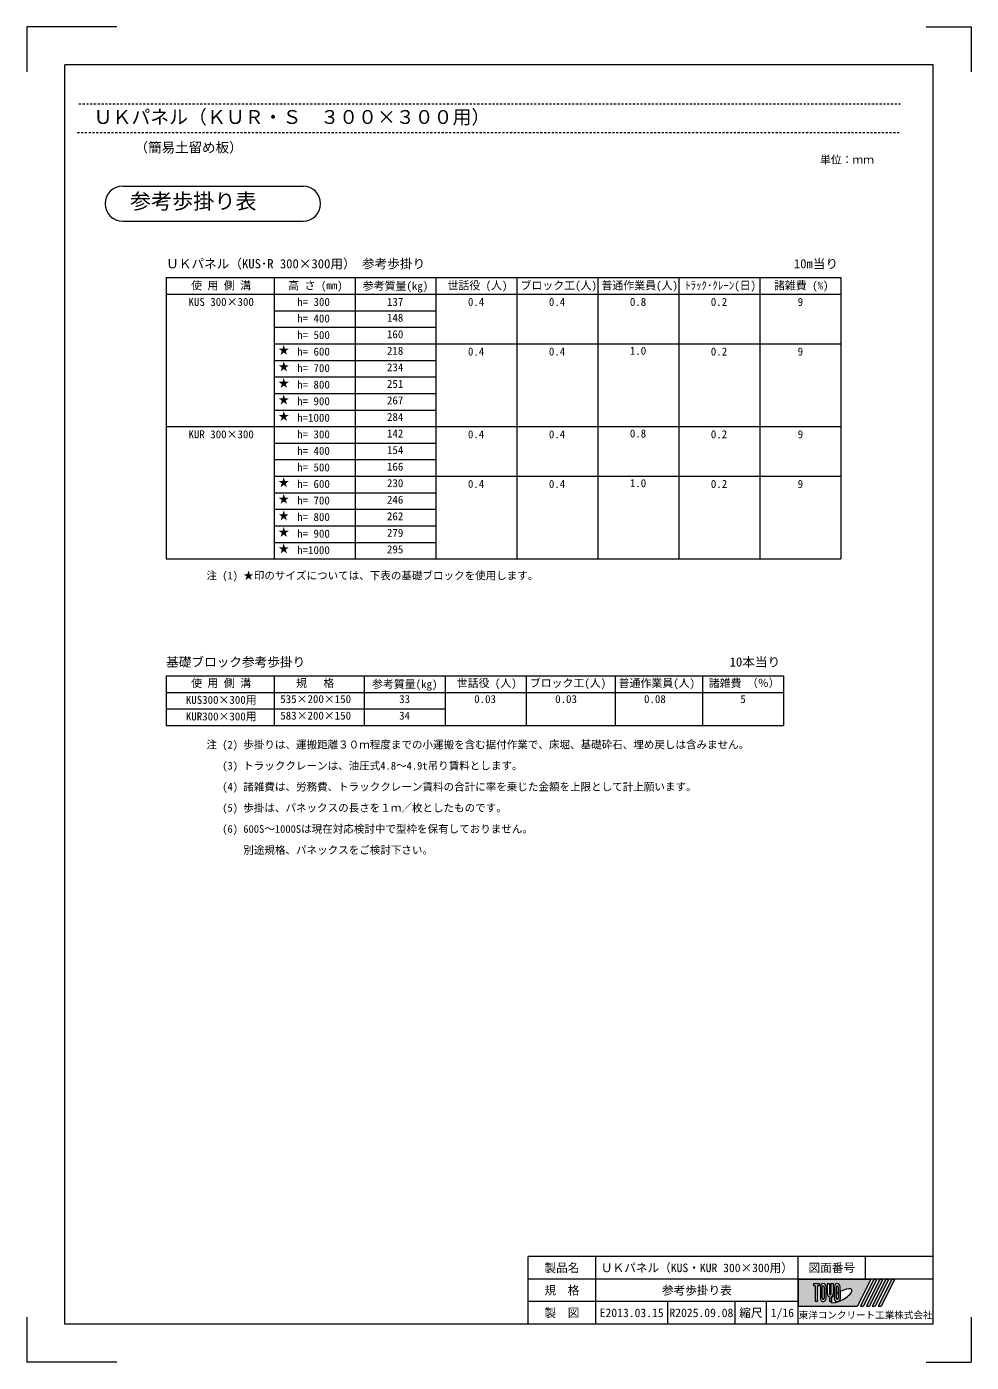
# Model space of a CAD drawing. Units: millimetres at full size; details may follow other scales. Extents: x 775 to 11990, y -20722 to -13297.
# Drawn here: x 8630 to 11990, y -19992 to -15240 of the extents above; entities that cross this region are included whole.
import ezdxf
from ezdxf.enums import TextEntityAlignment as Align

# ---------------------------------------------------------------- set-up
doc = ezdxf.new("R2010")
doc.units = ezdxf.units.MM
doc.header["$LTSCALE"] = 10
doc.linetypes.add('USER1', pattern=[1.35, 0.75, -0.6])
for name, color, linetype, lineweight in [('0_2', 7, 'Continuous', 13), ('Defpoints_3', 8, 'Continuous', 0), ('図枠', 7, 'Continuous', 5), ('枠', 5, 'Continuous', 5), ('補助線', 4, 'Continuous', 5)]:
    doc.layers.add(name, color=color, linetype=linetype, lineweight=lineweight)
doc.styles.add('ＭＳ ゴシック', font='')
doc.styles.get('ＭＳ ゴシック').set_extended_font_data('MS Gothic')

msp = doc.modelspace()

# ---------------------------------------------------------------- hatches: boundary and pattern name
at = {"layer": '枠'}
h = msp.add_hatch(color=7, dxfattribs=at)
h.paths.add_polyline_path([(11374.29, -19696.41), (11374.29, -19792.41), (11585.49, -19792.41), (11633.49, -19696.41)])
edge = h.paths.add_edge_path(flags=16)
edge.add_ellipse((11527.63, -19755.51), major_axis=(37.61, 21.05), ratio=0.3471473, start_angle=-144.31122, end_angle=72.1899, ccw=False)
edge.add_ellipse((11513.7, -19764.6), major_axis=(0, 12.8), ratio=0.8463541, start_angle=-160.70346, end_angle=-90)
edge.add_line((11524.53, -19764.6), (11524.53, -19740.2))
edge = h.paths.add_edge_path(flags=16)
edge.add_ellipse((11513.7, -19724.23), major_axis=(0, 11.82), ratio=0.8463541, start_angle=-90, end_angle=90, ccw=False)
edge.add_line((11523.7, -19724.23), (11523.7, -19764.6))
edge.add_ellipse((11513.7, -19764.6), major_axis=(0, 11.82), ratio=0.8463541, start_angle=90, end_angle=-90, ccw=False)
edge.add_line((11503.7, -19764.6), (11503.7, -19724.23))
edge = h.paths.add_edge_path(flags=16)
edge.add_line((11517.03, -19724.23), (11517.03, -19764.6))
edge.add_ellipse((11513.7, -19764.6), major_axis=(0, 3.94), ratio=0.846354, start_angle=90, end_angle=-90, ccw=False)
edge.add_line((11510.37, -19764.6), (11510.37, -19724.23))
edge.add_ellipse((11513.7, -19724.23), major_axis=(0, 3.94), ratio=0.846354, start_angle=-90, end_angle=90, ccw=False)
edge = h.paths.add_edge_path(flags=16)
edge.add_line((11516.2, -19744.86), (11516.2, -19764.6))
edge.add_ellipse((11513.7, -19764.6), major_axis=(0, 2.95), ratio=0.8463542, start_angle=90, end_angle=-90, ccw=False)
edge.add_line((11511.2, -19764.6), (11511.2, -19748.09))
edge.add_ellipse((11527.63, -19755.51), major_axis=(37.61, 21.05), ratio=0.3471473, start_angle=107.79174, end_angle=126.47132, ccw=False)
edge = h.paths.add_edge_path(flags=16)
edge.add_line((11498.7, -19712.41), (11498.7, -19748.6))
edge.add_ellipse((11488.7, -19748.6), major_axis=(0, 11.82), ratio=0.8463541, start_angle=-163.34117, end_angle=-90, ccw=False)
edge.add_line((11492.03, -19759.74), (11492.03, -19776.41))
edge.add_line((11492.03, -19776.41), (11485.37, -19776.41))
edge.add_line((11485.37, -19776.41), (11485.37, -19759.74))
edge.add_ellipse((11488.7, -19748.6), major_axis=(0, 11.82), ratio=0.8463541, start_angle=90, end_angle=163.34117, ccw=False)
edge.add_line((11478.7, -19748.6), (11478.7, -19712.41))
edge.add_line((11478.7, -19712.41), (11485.37, -19712.41))
edge.add_line((11485.37, -19712.41), (11485.37, -19748.6))
edge.add_ellipse((11488.7, -19748.6), major_axis=(0, 3.94), ratio=0.846354, start_angle=90, end_angle=-90)
edge.add_line((11492.03, -19748.6), (11492.03, -19712.41))
edge.add_line((11492.03, -19712.41), (11498.7, -19712.41))
edge = h.paths.add_edge_path(flags=16)
edge.add_line((11502.87, -19754.41), (11502.87, -19764.6))
edge.add_ellipse((11513.7, -19764.6), major_axis=(0, 12.8), ratio=0.8463541, start_angle=90, end_angle=-171.54427)
edge.add_ellipse((11527.63, -19755.51), major_axis=(37.61, 21.05), ratio=0.3471473, start_angle=-178.64954, end_angle=-148.29244, ccw=False)
edge.add_line((11490.6, -19777.4), (11492.87, -19777.4))
edge.add_line((11492.87, -19777.4), (11492.87, -19764.92))
edge.add_ellipse((11527.63, -19755.51), major_axis=(37.61, 21.05), ratio=0.3471473, start_angle=148.21912, end_angle=165.90812, ccw=False)
edge = h.paths.add_edge_path(flags=16)
edge.add_ellipse((11463.7, -19724.23), major_axis=(0, 11.82), ratio=0.8463541, start_angle=-90, end_angle=90, ccw=False)
edge.add_line((11473.7, -19724.23), (11473.7, -19764.6))
edge.add_ellipse((11463.7, -19764.6), major_axis=(0, 11.82), ratio=0.8463541, start_angle=90, end_angle=-90, ccw=False)
edge.add_line((11453.7, -19764.6), (11453.7, -19724.23))
edge = h.paths.add_edge_path(flags=16)
edge.add_line((11467.03, -19724.23), (11467.03, -19764.6))
edge.add_ellipse((11463.7, -19764.6), major_axis=(0, 3.94), ratio=0.846354, start_angle=90, end_angle=-90, ccw=False)
edge.add_line((11460.37, -19764.6), (11460.37, -19724.23))
edge.add_ellipse((11463.7, -19724.23), major_axis=(0, 3.94), ratio=0.846354, start_angle=-90, end_angle=90, ccw=False)
h.paths.add_polyline_path([(11448.7, -19712.41), (11448.7, -19720.29), (11442.03, -19720.29), (11442.03, -19776.41), (11435.37, -19776.41), (11435.37, -19720.29), (11428.7, -19720.29), (11428.7, -19712.41)], flags=16)
for points in [[(11596.05, -19792.41), (11606.61, -19792.41), (11654.61, -19696.41), (11644.05, -19696.41)], [(11675.73, -19696.41), (11665.17, -19696.41), (11617.17, -19792.41), (11627.73, -19792.41)], [(11696.85, -19696.41), (11686.29, -19696.41), (11638.29, -19792.41), (11648.85, -19792.41)], [(11717.97, -19696.41), (11707.41, -19696.41), (11659.41, -19792.41), (11669.97, -19792.41)]]:
    msp.add_hatch(color=7, dxfattribs=at).paths.add_polyline_path(points)

# ---------------------------------------------------------------- linework, layer by layer
at = {"layer": 'Defpoints_3', "color": 7, "lineweight": 13}
for p, q in [((8630.29, -15240.41), (8630.29, -15400.41)), ((8950.29, -15240.41), (8630.29, -15240.41)), ((11830.29, -15240.41), (11990.29, -15240.41)), ((11990.29, -15240.41), (11990.29, -15400.41)), ((8630.29, -19832.41), (8630.29, -19992.41)), ((11990.29, -19832.41), (11990.29, -19992.41)), ((8950.29, -19992.41), (8630.29, -19992.41)), ((11830.29, -19992.41), (11990.29, -19992.41))]:
    msp.add_line(p, q, dxfattribs=at)
at = {"layer": '図枠', "lineweight": 9}
for p, q in [((8971.7, -15807.83), (9613.32, -15807.83)), ((8971.7, -15932.83), (9613.32, -15932.83))]:
    msp.add_line(p, q, dxfattribs=at)
at = {"layer": '図枠', "lineweight": 15}
for p, q in [((9126.15, -16133.14), (9126.15, -17134.1)), ((9126.15, -16133.14), (9510.15, -16133.14)), ((9510.15, -16133.14), (9510.15, -17134.1)), ((9510.15, -16133.14), (9798.15, -16133.14)), ((9798.15, -16133.14), (9798.15, -17134.1)), ((9798.15, -16133.14), (10086.15, -16133.14)), ((10086.15, -16133.14), (10086.15, -17134.1)), ((10086.15, -16133.14), (10374.15, -16133.14)), ((10374.15, -16133.14), (10374.15, -17134.1)), ((10374.15, -16133.14), (10662.15, -16133.14)), ((10662.15, -16133.14), (10662.15, -17134.1)), ((10662.15, -16133.14), (10950.15, -16133.14)), ((10950.15, -16133.14), (10950.15, -17134.1)), ((10950.15, -16133.14), (11238.15, -16133.14)), ((11238.15, -16133.14), (11238.15, -17134.1)), ((11238.15, -16133.14), (11526.15, -16133.14)), ((11526.15, -16133.14), (11526.15, -17134.1)), ((9126.15, -16192.02), (11526.15, -16192.02)), ((9510.15, -16250.9), (10086.15, -16250.9)), ((9510.15, -16309.78), (10086.15, -16309.78)), ((9510.15, -16368.66), (11526.15, -16368.66)), ((9510.15, -16427.54), (10086.15, -16427.54)), ((9510.15, -16427.54), (10086.15, -16427.54)), ((9510.15, -16486.42), (10086.15, -16486.42)), ((9510.15, -16545.3), (10086.15, -16545.3)), ((9510.15, -16604.18), (10086.15, -16604.18)), ((9126.15, -16663.06), (11526.15, -16663.06)), ((9510.15, -16721.94), (10086.15, -16721.94)), ((9510.15, -16780.82), (10086.15, -16780.82)), ((9510.15, -16839.7), (11526.15, -16839.7)), ((9510.15, -16898.58), (10086.15, -16898.58)), ((9510.15, -16957.46), (10086.15, -16957.46)), ((9510.15, -17016.34), (10086.15, -17016.34)), ((9510.15, -17075.22), (10086.15, -17075.22)), ((9126.15, -17134.1), (11526.15, -17134.1)), ((9126.15, -17550.09), (9126.15, -17726.73)), ((9126.15, -17550.09), (9510.15, -17550.09)), ((9510.15, -17550.09), (9510.15, -17726.73)), ((9510.15, -17550.09), (9830.95, -17550.09)), ((9830.95, -17550.09), (9830.95, -17726.73)), ((9830.95, -17550.09), (10118.94, -17550.09)), ((10118.94, -17550.09), (10118.94, -17726.73)), ((10118.94, -17550.09), (10406.94, -17550.09)), ((10406.94, -17550.09), (10406.94, -17726.73)), ((10406.94, -17550.09), (10723.01, -17550.09)), ((10723.01, -17550.09), (10723.01, -17726.73)), ((10723.01, -17550.09), (11034.05, -17550.09)), ((11034.05, -17550.09), (11034.05, -17726.73)), ((11034.05, -17550.09), (11322.06, -17550.09)), ((11322.06, -17550.09), (11322.06, -17726.73)), ((9126.15, -17608.97), (11322.06, -17608.97)), ((9126.15, -17667.85), (10118.94, -17667.85)), ((9126.15, -17726.73), (11322.06, -17726.73))]:
    msp.add_line(p, q, dxfattribs=at)
at = {"layer": '図枠', "lineweight": 9}
for centre, start, end in [((8971.7, -15870.33), 90, 270), ((9613.32, -15870.33), 270, 90)]:
    msp.add_arc(centre, 62.5, start, end, dxfattribs=at)
at = {"layer": '枠', "lineweight": 13}
for p, q in [((11854.29, -15376.41), (8766.29, -15376.41)), ((8766.29, -19856.41), (8766.29, -15376.41)), ((11854.29, -19856.41), (11854.29, -15376.41)), ((11854.29, -19616.41), (10414.29, -19616.41)), ((10414.29, -19856.41), (10414.29, -19616.41)), ((10654.29, -19856.41), (10654.29, -19616.41)), ((11374.29, -19856.41), (11374.29, -19616.41)), ((11614.29, -19696.41), (11614.29, -19616.41)), ((11854.29, -19696.41), (10414.29, -19696.41)), ((11374.29, -19776.41), (10414.29, -19776.41)), ((10910.29, -19856.41), (10910.29, -19776.41)), ((11150.29, -19856.41), (11150.29, -19776.41)), ((11262.29, -19856.41), (11262.29, -19776.41)), ((11854.29, -19856.41), (8766.29, -19856.41))]:
    msp.add_line(p, q, dxfattribs=at)
at = {"layer": '枠', "linetype": 'USER1'}
for p, q in [((11739.07, -15516.52), (8810.18, -15516.52)), ((8810.18, -15617.09), (11739.07, -15617.09))]:
    msp.add_line(p, q, dxfattribs=at)
at = {"layer": '枠'}
for p, q in [((11374.29, -19696.41), (11633.49, -19696.41)), ((11374.29, -19696.41), (11374.29, -19792.41)), ((11428.7, -19712.41), (11448.7, -19712.41)), ((11428.7, -19712.41), (11428.7, -19720.29)), ((11435.37, -19720.29), (11428.7, -19720.29)), ((11435.37, -19720.29), (11435.37, -19776.41)), ((11448.7, -19720.29), (11442.03, -19720.29)), ((11442.03, -19720.29), (11442.03, -19776.41)), ((11448.7, -19712.41), (11448.7, -19720.29)), ((11478.7, -19748.6), (11478.7, -19712.41)), ((11478.7, -19712.41), (11485.37, -19712.41)), ((11485.37, -19712.41), (11485.37, -19748.6)), ((11492.03, -19748.6), (11492.03, -19712.41)), ((11492.03, -19712.41), (11498.7, -19712.41)), ((11498.7, -19712.41), (11498.7, -19748.6)), ((11633.49, -19696.41), (11585.49, -19792.41)), ((11644.05, -19696.41), (11596.05, -19792.41)), ((11654.61, -19696.41), (11606.61, -19792.41)), ((11665.17, -19696.41), (11617.17, -19792.41)), ((11675.73, -19696.41), (11627.73, -19792.41)), ((11686.29, -19696.41), (11638.29, -19792.41)), ((11644.05, -19696.41), (11654.61, -19696.41)), ((11696.85, -19696.41), (11648.85, -19792.41)), ((11707.41, -19696.41), (11659.41, -19792.41)), ((11665.17, -19696.41), (11675.73, -19696.41)), ((11717.97, -19696.41), (11669.97, -19792.41)), ((11686.29, -19696.41), (11696.85, -19696.41)), ((11707.41, -19696.41), (11717.97, -19696.41)), ((11453.7, -19724.23), (11453.7, -19764.6)), ((11460.37, -19764.6), (11460.37, -19724.23)), ((11467.03, -19724.23), (11467.03, -19764.6)), ((11473.7, -19764.6), (11473.7, -19724.23)), ((11485.37, -19759.74), (11485.37, -19776.41)), ((11492.03, -19759.74), (11492.03, -19776.41)), ((11492.87, -19764.92), (11492.87, -19777.4)), ((11502.87, -19754.41), (11502.87, -19764.6)), ((11503.7, -19724.23), (11503.7, -19764.6)), ((11510.37, -19764.6), (11510.37, -19724.23)), ((11511.2, -19764.6), (11511.2, -19748.09)), ((11516.2, -19744.86), (11516.2, -19764.6)), ((11517.03, -19724.23), (11517.03, -19764.6)), ((11523.7, -19764.6), (11523.7, -19724.23)), ((11524.53, -19764.6), (11524.53, -19740.2)), ((11374.29, -19792.41), (11585.49, -19792.41)), ((11442.03, -19776.41), (11435.37, -19776.41)), ((11492.03, -19776.41), (11485.37, -19776.41)), ((11490.6, -19777.4), (11492.87, -19777.4)), ((11596.05, -19792.41), (11606.61, -19792.41)), ((11617.17, -19792.41), (11627.73, -19792.41)), ((11638.29, -19792.41), (11648.85, -19792.41)), ((11659.41, -19792.41), (11669.97, -19792.41))]:
    msp.add_line(p, q, dxfattribs=at)
for centre, major_axis, ratio, start_param, end_param in [((11463.7, -19724.23), (0, 11.82), 0.846354, 4.712389, 7.8539816), ((11463.7, -19724.23), (0, 3.94), 0.846354, 4.712389, 7.8539816), ((11513.7, -19724.23), (0, 11.82), 0.846354, 4.712389, 7.8539816), ((11513.7, -19724.23), (0, 3.94), 0.846354, 4.712389, 7.8539816), ((11463.7, -19764.6), (0, 11.82), 0.846354, 1.5707963, 4.712389), ((11463.7, -19764.6), (0, 3.94), 0.846354, 1.5707963, 4.712389), ((11488.7, -19748.6), (0, 11.82), 0.846354, 1.5707963, 2.8017557), ((11488.7, -19748.6), (0, 3.94), 0.846354, 1.5707963, 4.712389), ((11488.7, -19748.6), (0, 11.82), 0.846354, 3.4814296, 4.712389), ((11527.63, -19755.51), (37.61, 21.05), 0.347147, 2.0815197, 2.5155126), ((11513.7, -19764.6), (0, 12.8), 0.846354, 1.5707963, 3.3154679), ((11513.7, -19764.6), (0, 11.82), 0.846354, 1.5707963, 4.712389), ((11513.7, -19764.6), (0, 3.94), 0.846354, 1.5707963, 4.712389), ((11527.63, -19755.51), (37.61, 21.05), 0.347147, 1.6817405, 1.8219833), ((11513.7, -19764.6), (0, 2.95), 0.846354, 1.5707963, 4.712389), ((11527.63, -19755.51), (37.61, 21.05), 0.347147, 4.2621853, 7.7429163), ((11513.7, -19764.6), (0, 12.8), 0.846354, 3.5338438, 4.712389), ((11527.63, -19755.51), (37.61, 21.05), 0.347147, 3.2093975, 4.2004451)]:
    msp.add_ellipse(centre, major_axis=major_axis, ratio=ratio, start_param=start_param, end_param=end_param, dxfattribs=at)
at = {"layer": '補助線', "color": 8, "lineweight": 13}
msp.add_line((11374.29, -19856.41), (11150.29, -19856.41), dxfattribs=at)

# ---------------------------------------------------------------- texts
at = {"layer": '0_2', "style": 'ＭＳ ゴシック'}
for s, height, p in [('ＵＫパネル（ＫＵＲ・Ｓ\u3000３００×３００用）', 49.27, (8868.19, -15601.09)), ('（簡易土留め板）', 35.19, (9014.1, -15698.22)), ('単位：ｍｍ', 28.15, (11452.38, -15736.03)), ('参考歩掛り表', 54.99, (8997.66, -15905.21)), ('ＵＫパネル（KUS･R 300×300用） 参考歩掛り', 32.99, (9126.15, -16110.14)), ('10m当り', 32.99, (11359.27, -16110.14)), ('使 用 側 溝', 28.48, (9215.03, -16183.85)), ('高 さ (mm)', 28.48, (9560.4, -16183.85)), ('世話役 (人)', 28.48, (10127.02, -16183.85)), ('ブロック工(人)', 28.48, (10386.9, -16183.85)), ('普通作業員(人)', 28.48, (10674.9, -16183.85)), ('ﾄﾗｯｸ･ｸﾚｰﾝ(日)', 28.48, (10972.28, -16183.85)), ('諸雑費 (%)', 28.48, (11288.4, -16183.85)), ('h= 300', 28.48, (9592.28, -16242.33)), ('KUS 300×300', 28.48, (9205.66, -16242.33)), ('137', 28.48, (9911.78, -16242.33)), ('0.4', 28.48, (10199.78, -16242.33)), ('0.4', 28.48, (10487.78, -16242.33)), ('0.8', 28.48, (10775.78, -16242.33)), ('0.2', 28.48, (11063.78, -16242.33)), ('9', 28.48, (11372.78, -16242.33)), ('h= 400', 28.48, (9592.28, -16301.21)), ('148', 28.48, (9911.78, -16298.4)), ('h= 500', 28.48, (9592.28, -16360.09)), ('160', 28.48, (9911.78, -16357.28)), ('★', 28.48, (9525.21, -16413.95)), ('h= 600', 28.48, (9592.28, -16418.97)), ('218', 28.48, (9911.78, -16416.16)), ('0.4', 28.48, (10199.78, -16418.97)), ('0.4', 28.48, (10487.78, -16418.97)), ('1.0', 28.48, (10775.78, -16416.16)), ('0.2', 28.48, (11063.78, -16418.97)), ('9', 28.48, (11372.78, -16418.97)), ('★', 28.48, (9525.21, -16472.83)), ('h= 700', 28.48, (9592.28, -16477.85)), ('234', 28.48, (9911.78, -16475.04)), ('★', 28.48, (9525.21, -16531.71)), ('h= 800', 28.48, (9592.28, -16536.73)), ('251', 28.48, (9911.78, -16533.92)), ('★', 28.48, (9525.21, -16590.59)), ('h= 900', 28.48, (9592.28, -16595.61)), ('267', 28.48, (9911.78, -16592.8)), ('★', 28.48, (9525.21, -16649.47)), ('h=1000', 28.48, (9592.28, -16654.49)), ('284', 28.48, (9911.78, -16651.68)), ('KUR 300×300', 28.48, (9205.66, -16713.37)), ('h= 300', 28.48, (9592.28, -16713.37)), ('142', 28.48, (9911.78, -16710.56)), ('0.4', 28.48, (10199.78, -16713.37)), ('0.4', 28.48, (10487.78, -16713.37)), ('0.8', 28.48, (10775.78, -16710.56)), ('0.2', 28.48, (11063.78, -16713.37)), ('9', 28.48, (11372.78, -16713.37)), ('h= 400', 28.48, (9592.28, -16772.25)), ('154', 28.48, (9911.78, -16769.44)), ('h= 500', 28.48, (9592.28, -16831.13)), ('166', 28.48, (9911.78, -16828.32)), ('★', 28.48, (9525.21, -16884.99)), ('h= 600', 28.48, (9592.28, -16890.01)), ('230', 28.48, (9911.78, -16887.2)), ('0.4', 28.48, (10199.78, -16890.01)), ('0.4', 28.48, (10487.78, -16890.01)), ('1.0', 28.48, (10775.78, -16887.2)), ('0.2', 28.48, (11063.78, -16890.01)), ('9', 28.48, (11372.78, -16890.01)), ('★', 28.48, (9525.21, -16943.87)), ('h= 700', 28.48, (9592.28, -16948.89)), ('246', 28.48, (9911.78, -16946.08)), ('★', 28.48, (9525.21, -17002.75)), ('h= 800', 28.48, (9592.28, -17007.77)), ('262', 28.48, (9911.78, -17004.96)), ('★', 28.48, (9525.21, -17061.63)), ('h= 900', 28.48, (9592.28, -17066.65)), ('279', 28.48, (9911.78, -17063.84)), ('★', 28.48, (9525.21, -17120.51)), ('h=1000', 28.48, (9592.28, -17125.53)), ('295', 28.48, (9911.78, -17122.72)), ('注 (1) ★印のサイズについては、下表の基礎ブロックを使用します。', 27.49, (9269.59, -17215.25)), ('基礎ブロック参考歩掛り', 32.99, (9126.15, -17527.09)), ('10本当り', 32.99, (11130.8, -17527.09)), ('使 用 側 溝', 28.48, (9215.03, -17598.47)), ('規   格', 28.48, (9588.53, -17598.47)), ('世話役 (人)', 28.48, (10159.82, -17598.47)), ('ブロック工(人)', 28.48, (10419.7, -17598.47)), ('普通作業員(人)', 28.48, (10735.76, -17598.47)), ('諸雑費 （％）', 28.48, (11056.18, -17598.47)), ('KUS300×300用', 28.48, (9196.28, -17658.3)), ('535×200×150', 28.48, (9532.28, -17655.49)), ('33', 28.48, (9955.07, -17655.49)), ('0.03', 28.48, (10222.07, -17655.49)), ('0.03', 28.48, (10510.07, -17655.49)), ('0.08', 28.48, (10826.13, -17655.49)), ('5', 28.48, (11168.68, -17655.49)), ('KUR300×300用', 28.48, (9196.28, -17717.18)), ('583×200×150', 28.48, (9532.28, -17714.37)), ('34', 28.48, (9955.07, -17714.37)), ('注 (2) 歩掛りは、運搬距離３０ｍ程度までの小運搬を含む据付作業で、床堀、基礎砕石、埋め戻しは含みません。', 27.49, (9269.59, -17816.82)), ('\u3000 (3) トラッククレーンは、油圧式4.8～4.9t吊り賃料とします。', 27.49, (9269.59, -17891.82)), ('\u3000 (4) 諸雑費は、労務費、トラッククレーン賃料の合計に率を乗じた金額を上限として計上願います。', 27.49, (9269.59, -17966.82)), ('\u3000 (5) 歩掛は、パネックスの長さを１ｍ／枚としたものです。', 27.49, (9269.59, -18041.82)), ('\u3000 (6) 600S～1000Sは現在対応検討中で型枠を保有しておりません。', 27.49, (9269.59, -18116.82)), ('\u3000\u3000\u3000 別途規格、パネックスをご検討下さい。', 27.49, (9269.59, -18191.82))]:
    msp.add_text(s, height=height, dxfattribs=at).set_placement(p, align=Align.BOTTOM_LEFT)
for p in [(9942.15, -16162.58), (9974.95, -17579.53)]:
    msp.add_text('参考質量(kg)', height=28.48, dxfattribs=at).set_placement(p, align=Align.MIDDLE_CENTER)
at = {"layer": '枠', "color": 7, "style": 'ＭＳ ゴシック'}
for s, height, p in [('製品名', 30.38, (10534.29, -19656.41)), ('ＵＫパネル（KUS・KUR 300×300用）', 30.38, (11014.29, -19656.41)), ('図面番号', 30.38, (11494.29, -19656.41)), ('規\u3000格', 30.38, (10534.29, -19736.41)), ('参考歩掛り表', 30.38, (11014.29, -19736.41)), ('製\u3000図', 30.38, (10534.29, -19816.41)), ('E2013.03.15', 30.38, (10782.29, -19816.41)), ('R2025.09.08', 30.38, (11030.29, -19816.41)), ('縮尺', 30.38, (11206.29, -19816.41)), ('1/16', 30.38, (11318.29, -19816.41)), ('東洋コンクリート工業株式会社', 24.3, (11614.29, -19824.41))]:
    msp.add_text(s, height=height, dxfattribs=at).set_placement(p, align=Align.MIDDLE_CENTER)

doc.saveas('drawing.dxf')
